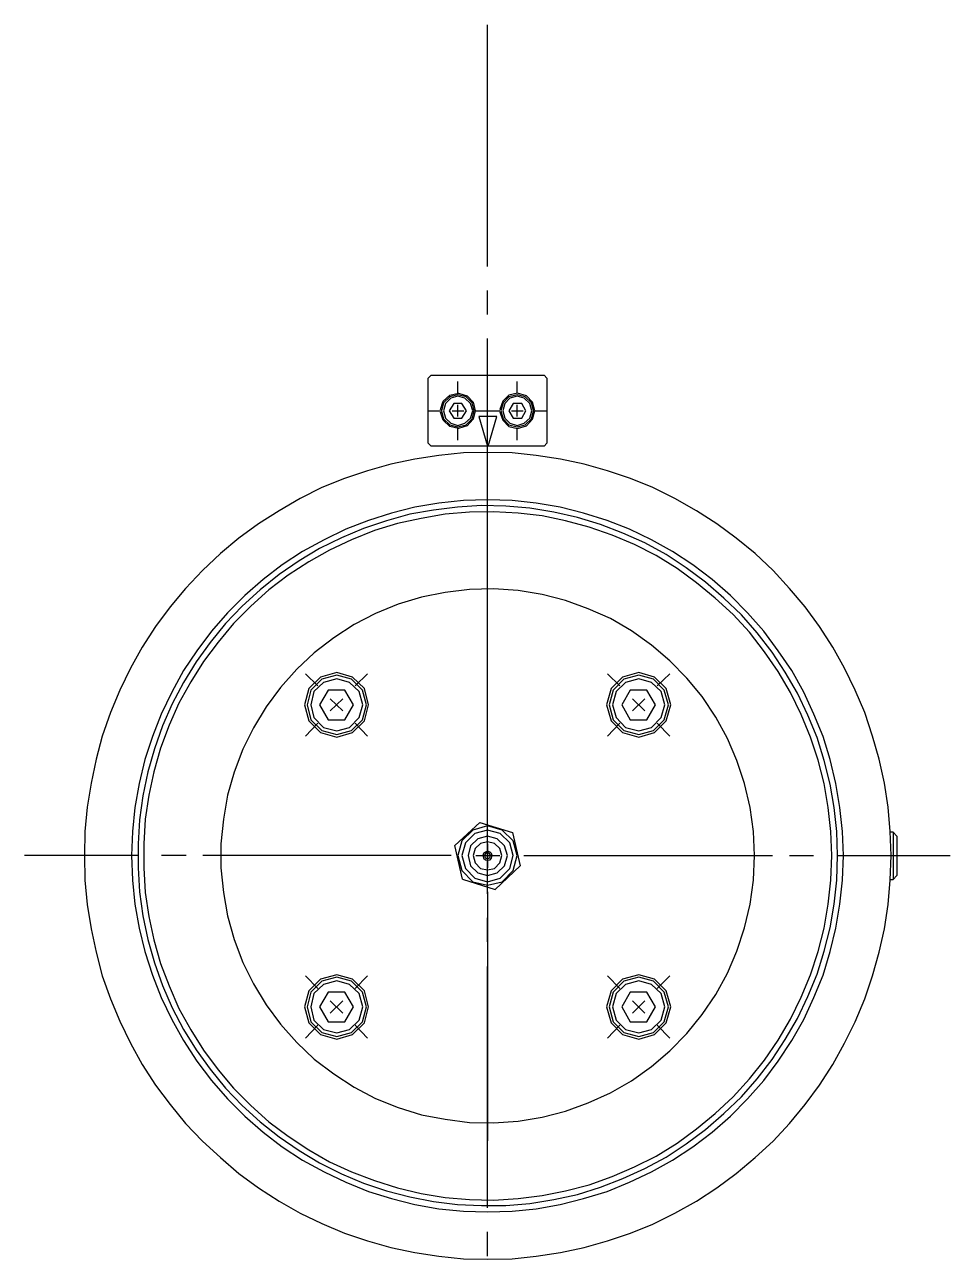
# Model space of a CAD drawing. Header units: millimetres. Extents: x -211 to 45495, y 24 to 52952.
# Drawn here: x 24778 to 24934, y 27388.5 to 27596.5 of the extents above; entities that cross this region are included whole.
import ezdxf

# ---------------------------------------------------------------- set-up
doc = ezdxf.new("R2010")
doc.units = ezdxf.units.MM
doc.layers.add('Layer2', color=7, linetype='Continuous')

# ---------------------------------------------------------------- blocks, each defined once
blk = doc.blocks.new('BLKF246')
at = {"layer": 'Layer2', "color": 7, "linetype": 'Continuous', "lineweight": 25}
for p, q in [((24843.75, 27515.23), (24839.78, 27514.19)), ((24847.79, 27515.91), (24843.75, 27515.23)), ((24851.93, 27516.35), (24847.79, 27515.91)), ((24855.97, 27516.43), (24851.93, 27516.35)), ((24860.11, 27516.35), (24855.97, 27516.43)), ((24864.15, 27515.91), (24860.11, 27516.35)), ((24868.2, 27515.23), (24864.15, 27515.91)), ((24872.16, 27514.19), (24868.2, 27515.23)), ((24835.91, 27512.99), (24832.12, 27511.52)), ((24839.78, 27514.19), (24835.91, 27512.99)), ((24876.12, 27512.99), (24872.16, 27514.19)), ((24879.91, 27511.52), (24876.12, 27512.99)), ((24832.12, 27511.52), (24828.42, 27509.71)), ((24883.62, 27509.71), (24879.91, 27511.52)), ((24828.42, 27509.71), (24824.8, 27507.73)), ((24887.15, 27507.73), (24883.62, 27509.71)), ((24824.8, 27507.73), (24821.36, 27505.49)), ((24890.59, 27505.49), (24887.15, 27507.73)), ((24821.36, 27505.49), (24818.17, 27503)), ((24893.86, 27503), (24890.59, 27505.49)), ((24818.17, 27503), (24815.07, 27500.33)), ((24896.96, 27500.33), (24893.86, 27503)), ((24815.07, 27500.33), (24812.14, 27497.4)), ((24899.81, 27497.4), (24896.96, 27500.33)), ((24812.14, 27497.4), (24809.47, 27494.3)), ((24902.56, 27494.3), (24899.81, 27497.4)), ((24809.47, 27494.3), (24806.97, 27491.03)), ((24904.97, 27491.03), (24902.56, 27494.3)), ((24806.97, 27491.03), (24804.74, 27487.67)), ((24907.3, 27487.67), (24904.97, 27491.03)), ((24804.74, 27487.67), (24802.76, 27484.05)), ((24909.28, 27484.05), (24907.3, 27487.67)), ((24802.76, 27484.05), (24800.95, 27480.35)), ((24911, 27480.35), (24909.28, 27484.05)), ((24800.95, 27480.35), (24799.48, 27476.56)), ((24912.55, 27476.56), (24911, 27480.35)), ((24799.48, 27476.56), (24798.19, 27472.69)), ((24913.76, 27472.69), (24912.55, 27476.56)), ((24798.19, 27472.69), (24797.24, 27468.64)), ((24914.7, 27468.64), (24913.76, 27472.69)), ((24797.24, 27468.64), (24796.55, 27464.59)), ((24915.39, 27464.59), (24914.7, 27468.64)), ((24796.55, 27464.59), (24796.12, 27460.54)), ((24915.82, 27460.54), (24915.39, 27464.59)), ((24796.12, 27460.54), (24795.95, 27456.5)), ((24916, 27456.5), (24915.82, 27460.54)), ((24795.95, 27456.5), (24796.12, 27452.36)), ((24796.12, 27452.36), (24796.55, 27448.32)), ((24915.39, 27448.32), (24915.82, 27452.36)), ((24796.55, 27448.32), (24797.24, 27444.27)), ((24914.7, 27444.27), (24915.39, 27448.32)), ((24797.24, 27444.27), (24798.19, 27440.31)), ((24913.76, 27440.31), (24914.7, 27444.27)), ((24798.19, 27440.31), (24799.48, 27436.35)), ((24912.55, 27436.35), (24913.76, 27440.31)), ((24799.48, 27436.35), (24800.95, 27432.56)), ((24911, 27432.56), (24912.55, 27436.35)), ((24800.95, 27432.56), (24802.76, 27428.85)), ((24909.28, 27428.85), (24911, 27432.56)), ((24802.76, 27428.85), (24804.74, 27425.32)), ((24907.3, 27425.32), (24909.28, 27428.85)), ((24804.74, 27425.32), (24806.97, 27421.88)), ((24904.97, 27421.88), (24907.3, 27425.32)), ((24806.97, 27421.88), (24809.47, 27418.61)), ((24902.56, 27418.61), (24904.97, 27421.88)), ((24809.47, 27418.61), (24812.14, 27415.51)), ((24899.81, 27415.51), (24902.56, 27418.61)), ((24812.14, 27415.51), (24815.07, 27412.58)), ((24896.96, 27412.58), (24899.81, 27415.51)), ((24815.07, 27412.58), (24818.17, 27409.91)), ((24893.86, 27409.91), (24896.96, 27412.58)), ((24818.17, 27409.91), (24821.36, 27407.41)), ((24890.59, 27407.41), (24893.86, 27409.91)), ((24821.36, 27407.41), (24824.8, 27405.17)), ((24887.15, 27405.17), (24890.59, 27407.41)), ((24824.8, 27405.17), (24828.42, 27403.19)), ((24883.62, 27403.19), (24887.15, 27405.17)), ((24828.42, 27403.19), (24832.12, 27401.47)), ((24879.91, 27401.47), (24883.62, 27403.19)), ((24832.12, 27401.47), (24835.91, 27399.92)), ((24876.12, 27399.92), (24879.91, 27401.47)), ((24835.91, 27399.92), (24839.78, 27398.71)), ((24839.78, 27398.71), (24843.75, 27397.68)), ((24868.2, 27397.68), (24872.16, 27398.71)), ((24872.16, 27398.71), (24876.12, 27399.92)), ((24843.75, 27397.68), (24847.79, 27396.99)), ((24847.79, 27396.99), (24851.93, 27396.56)), ((24851.93, 27396.56), (24855.97, 27396.47)), ((24855.97, 27396.47), (24860.11, 27396.56)), ((24860.11, 27396.56), (24864.15, 27396.99)), ((24864.15, 27396.99), (24868.2, 27397.68))]:
    blk.add_line(p, q, dxfattribs=at)
blk = doc.blocks.new('BLKF247')
at = {"layer": 'Layer2', "color": 7, "linetype": 'Continuous', "lineweight": 25}
for p, q in [((24850.89, 27515.23), (24846.85, 27514.71)), ((24854.94, 27515.48), (24850.89, 27515.23)), ((24859.07, 27515.4), (24854.94, 27515.48)), ((24863.12, 27515.05), (24859.07, 27515.4)), ((24867.17, 27514.36), (24863.12, 27515.05)), ((24838.92, 27512.9), (24835.05, 27511.61)), ((24842.88, 27514.02), (24838.92, 27512.9)), ((24846.85, 27514.71), (24842.88, 27514.02)), ((24871.13, 27513.5), (24867.17, 27514.36)), ((24875, 27512.3), (24871.13, 27513.5)), ((24835.05, 27511.61), (24831.34, 27510.06)), ((24878.79, 27510.83), (24875, 27512.3)), ((24882.5, 27509.2), (24878.79, 27510.83)), ((24831.34, 27510.06), (24827.64, 27508.25)), ((24886.11, 27507.22), (24882.5, 27509.2)), ((24827.64, 27508.25), (24824.2, 27506.18)), ((24889.47, 27504.98), (24886.11, 27507.22)), ((24824.2, 27506.18), (24820.84, 27503.86)), ((24892.74, 27502.57), (24889.47, 27504.98)), ((24820.84, 27503.86), (24817.65, 27501.28)), ((24895.84, 27499.9), (24892.74, 27502.57)), ((24817.65, 27501.28), (24814.64, 27498.52)), ((24814.64, 27498.52), (24811.8, 27495.59)), ((24898.77, 27497.06), (24895.84, 27499.9)), ((24901.44, 27494.04), (24898.77, 27497.06)), ((24811.8, 27495.59), (24809.21, 27492.41)), ((24903.94, 27490.77), (24901.44, 27494.04)), ((24809.21, 27492.41), (24806.89, 27489.13)), ((24906.18, 27487.41), (24903.94, 27490.77)), ((24806.89, 27489.13), (24804.74, 27485.69)), ((24908.24, 27483.88), (24906.18, 27487.41)), ((24804.74, 27485.69), (24802.84, 27482.07)), ((24909.97, 27480.18), (24908.24, 27483.88)), ((24802.84, 27482.07), (24801.2, 27478.37)), ((24911.52, 27476.39), (24909.97, 27480.18)), ((24801.2, 27478.37), (24799.83, 27474.49)), ((24912.72, 27472.51), (24911.52, 27476.39)), ((24799.83, 27474.49), (24798.71, 27470.62)), ((24913.76, 27468.55), (24912.72, 27472.51)), ((24798.71, 27470.62), (24797.85, 27466.57)), ((24914.44, 27464.59), (24913.76, 27468.55)), ((24797.85, 27466.57), (24797.33, 27462.52)), ((24914.88, 27460.54), (24914.44, 27464.59)), ((24797.33, 27462.52), (24797.07, 27458.48)), ((24914.96, 27456.5), (24914.88, 27460.54)), ((24797.07, 27458.48), (24797.07, 27454.43)), ((24797.07, 27454.43), (24797.33, 27450.38)), ((24797.33, 27450.38), (24797.85, 27446.33)), ((24914.44, 27448.32), (24914.88, 27452.36)), ((24913.76, 27444.35), (24914.44, 27448.32)), ((24797.85, 27446.33), (24798.71, 27442.37)), ((24912.72, 27440.39), (24913.76, 27444.35)), ((24798.71, 27442.37), (24799.83, 27438.41)), ((24911.52, 27436.52), (24912.72, 27440.39)), ((24799.83, 27438.41), (24801.2, 27434.62)), ((24909.97, 27432.73), (24911.52, 27436.52)), ((24801.2, 27434.62), (24802.84, 27430.83)), ((24908.24, 27429.03), (24909.97, 27432.73)), ((24802.84, 27430.83), (24804.74, 27427.22)), ((24906.18, 27425.49), (24908.24, 27429.03)), ((24804.74, 27427.22), (24806.89, 27423.77)), ((24903.94, 27422.14), (24906.18, 27425.49)), ((24806.89, 27423.77), (24809.21, 27420.5)), ((24901.44, 27418.86), (24903.94, 27422.14)), ((24809.21, 27420.5), (24811.8, 27417.31)), ((24811.8, 27417.31), (24814.64, 27414.39)), ((24898.77, 27415.85), (24901.44, 27418.86)), ((24895.84, 27413.01), (24898.77, 27415.85)), ((24814.64, 27414.39), (24817.65, 27411.63)), ((24892.74, 27410.34), (24895.84, 27413.01)), ((24817.65, 27411.63), (24820.84, 27409.13)), ((24820.84, 27409.13), (24824.2, 27406.81)), ((24889.47, 27407.93), (24892.74, 27410.34)), ((24824.2, 27406.81), (24827.64, 27404.74)), ((24886.11, 27405.69), (24889.47, 27407.93)), ((24827.64, 27404.74), (24831.34, 27402.85)), ((24882.5, 27403.79), (24886.11, 27405.69)), ((24831.34, 27402.85), (24835.05, 27401.3)), ((24878.79, 27402.07), (24882.5, 27403.79)), ((24835.05, 27401.3), (24838.92, 27400.01)), ((24871.13, 27399.4), (24875, 27400.61)), ((24875, 27400.61), (24878.79, 27402.07)), ((24838.92, 27400.01), (24842.88, 27398.97)), ((24842.88, 27398.97), (24846.85, 27398.2)), ((24863.12, 27397.85), (24867.17, 27398.54)), ((24867.17, 27398.54), (24871.13, 27399.4)), ((24846.85, 27398.2), (24850.89, 27397.68)), ((24850.89, 27397.68), (24854.94, 27397.51)), ((24854.94, 27397.51), (24859.07, 27397.51)), ((24859.07, 27397.51), (24863.12, 27397.85))]:
    blk.add_line(p, q, dxfattribs=at)
blk = doc.blocks.new('BLKF248')
at = {"layer": 'Layer2', "color": 7, "linetype": 'Continuous', "lineweight": 25}
for p, q in [((24843.75, 27523.32), (24839.7, 27522.46)), ((24847.79, 27523.92), (24843.75, 27523.32)), ((24851.93, 27524.35), (24847.79, 27523.92)), ((24855.97, 27524.44), (24851.93, 27524.35)), ((24860.11, 27524.35), (24855.97, 27524.44)), ((24864.15, 27523.92), (24860.11, 27524.35)), ((24868.29, 27523.32), (24864.15, 27523.92)), ((24872.25, 27522.46), (24868.29, 27523.32)), ((24835.74, 27521.34), (24831.86, 27520.05)), ((24839.7, 27522.46), (24835.74, 27521.34)), ((24876.21, 27521.34), (24872.25, 27522.46)), ((24880.09, 27520.05), (24876.21, 27521.34)), ((24831.86, 27520.05), (24828.07, 27518.5)), ((24883.87, 27518.5), (24880.09, 27520.05)), ((24828.07, 27518.5), (24824.37, 27516.69)), ((24887.58, 27516.69), (24883.87, 27518.5)), ((24824.37, 27516.69), (24820.84, 27514.62)), ((24891.19, 27514.62), (24887.58, 27516.69)), ((24820.84, 27514.62), (24817.39, 27512.38)), ((24894.64, 27512.38), (24891.19, 27514.62)), ((24817.39, 27512.38), (24814.04, 27509.97)), ((24897.91, 27509.97), (24894.64, 27512.38)), ((24814.04, 27509.97), (24810.94, 27507.39)), ((24901.1, 27507.39), (24897.91, 27509.97)), ((24810.94, 27507.39), (24807.92, 27504.55)), ((24904.11, 27504.55), (24901.1, 27507.39)), ((24807.92, 27504.55), (24805.08, 27501.53)), ((24906.87, 27501.53), (24904.11, 27504.55)), ((24805.08, 27501.53), (24802.5, 27498.43)), ((24909.54, 27498.43), (24906.87, 27501.53)), ((24802.5, 27498.43), (24800, 27495.08)), ((24911.95, 27495.08), (24909.54, 27498.43)), ((24800, 27495.08), (24797.76, 27491.63)), ((24914.19, 27491.63), (24911.95, 27495.08)), ((24797.76, 27491.63), (24795.78, 27488.1)), ((24916.17, 27488.1), (24914.19, 27491.63)), ((24795.78, 27488.1), (24793.97, 27484.4)), ((24917.98, 27484.4), (24916.17, 27488.1)), ((24793.97, 27484.4), (24792.42, 27480.61)), ((24919.61, 27480.61), (24917.98, 27484.4)), ((24792.42, 27480.61), (24791.04, 27476.65)), ((24920.9, 27476.65), (24919.61, 27480.61)), ((24791.04, 27476.65), (24790.01, 27472.77)), ((24922.02, 27472.77), (24920.9, 27476.65)), ((24790.01, 27472.77), (24789.15, 27468.72)), ((24922.88, 27468.72), (24922.02, 27472.77)), ((24789.15, 27468.72), (24788.46, 27464.68)), ((24923.49, 27464.68), (24922.88, 27468.72)), ((24788.46, 27464.68), (24788.12, 27460.54)), ((24923.83, 27460.54), (24923.49, 27464.68)), ((24788.12, 27460.54), (24788.03, 27456.5)), ((24924, 27456.5), (24923.83, 27460.54)), ((24788.03, 27456.5), (24788.12, 27452.36)), ((24788.12, 27452.36), (24788.46, 27448.23)), ((24923.49, 27448.23), (24923.83, 27452.36)), ((24788.46, 27448.23), (24789.15, 27444.18)), ((24922.88, 27444.18), (24923.49, 27448.23)), ((24789.15, 27444.18), (24790.01, 27440.22)), ((24922.02, 27440.22), (24922.88, 27444.18)), ((24790.01, 27440.22), (24791.04, 27436.26)), ((24920.9, 27436.26), (24922.02, 27440.22)), ((24791.04, 27436.26), (24792.42, 27432.38)), ((24919.61, 27432.38), (24920.9, 27436.26)), ((24792.42, 27432.38), (24793.97, 27428.6)), ((24917.98, 27428.51), (24919.61, 27432.38)), ((24793.97, 27428.6), (24795.78, 27424.89)), ((24916.17, 27424.89), (24917.98, 27428.51)), ((24795.78, 27424.89), (24797.76, 27421.28)), ((24914.19, 27421.28), (24916.17, 27424.89)), ((24797.76, 27421.28), (24800, 27417.83)), ((24911.95, 27417.83), (24914.19, 27421.28)), ((24800, 27417.83), (24802.5, 27414.56)), ((24909.54, 27414.56), (24911.95, 27417.83)), ((24802.5, 27414.56), (24805.08, 27411.37)), ((24906.87, 27411.37), (24909.54, 27414.56)), ((24805.08, 27411.37), (24807.92, 27408.36)), ((24904.11, 27408.36), (24906.87, 27411.37)), ((24807.92, 27408.36), (24810.94, 27405.6)), ((24901.1, 27405.6), (24904.11, 27408.36)), ((24810.94, 27405.6), (24814.04, 27402.93)), ((24897.91, 27402.93), (24901.1, 27405.6)), ((24814.04, 27402.93), (24817.39, 27400.52)), ((24894.64, 27400.52), (24897.91, 27402.93)), ((24817.39, 27400.52), (24820.84, 27398.28)), ((24891.19, 27398.28), (24894.64, 27400.52)), ((24820.84, 27398.28), (24824.37, 27396.22)), ((24887.58, 27396.22), (24891.19, 27398.28)), ((24824.37, 27396.22), (24828.07, 27394.49)), ((24828.07, 27394.49), (24831.86, 27392.86)), ((24880.09, 27392.86), (24883.87, 27394.41)), ((24883.87, 27394.41), (24887.58, 27396.22)), ((24831.86, 27392.86), (24835.74, 27391.57)), ((24876.21, 27391.57), (24880.09, 27392.86)), ((24835.74, 27391.57), (24839.7, 27390.45)), ((24839.7, 27390.45), (24843.75, 27389.59)), ((24868.29, 27389.59), (24872.25, 27390.45)), ((24872.25, 27390.45), (24876.21, 27391.57)), ((24843.75, 27389.59), (24847.79, 27388.98)), ((24847.79, 27388.98), (24851.93, 27388.55)), ((24851.93, 27388.55), (24855.97, 27388.47)), ((24855.97, 27388.47), (24860.11, 27388.55)), ((24860.11, 27388.55), (24864.15, 27388.98)), ((24864.15, 27388.98), (24868.29, 27389.59))]:
    blk.add_line(p, q, dxfattribs=at)
blk = doc.blocks.new('BLKF255')
at = {"layer": 'Layer2', "color": 7, "linetype": 'Continuous', "lineweight": 25}
for p, q in [((24848.83, 27500.84), (24844.86, 27500.07)), ((24852.96, 27501.36), (24848.83, 27500.84)), ((24857.01, 27501.45), (24852.96, 27501.36)), ((24861.14, 27501.19), (24857.01, 27501.45)), ((24865.19, 27500.5), (24861.14, 27501.19)), ((24869.15, 27499.47), (24865.19, 27500.5)), ((24840.9, 27498.86), (24837.11, 27497.31)), ((24844.86, 27500.07), (24840.9, 27498.86)), ((24872.94, 27498.09), (24869.15, 27499.47)), ((24837.11, 27497.31), (24833.5, 27495.42)), ((24876.73, 27496.45), (24872.94, 27498.09)), ((24880.26, 27494.39), (24876.73, 27496.45)), ((24833.5, 27495.42), (24830.05, 27493.18)), ((24883.62, 27491.98), (24880.26, 27494.39)), ((24830.05, 27493.18), (24826.78, 27490.68)), ((24886.72, 27489.31), (24883.62, 27491.98)), ((24826.78, 27490.68), (24823.85, 27487.93)), ((24823.85, 27487.93), (24821.1, 27484.83)), ((24889.56, 27486.38), (24886.72, 27489.31)), ((24892.14, 27483.28), (24889.56, 27486.38)), ((24821.1, 27484.83), (24818.69, 27481.56)), ((24818.69, 27481.56), (24816.53, 27478.02)), ((24894.47, 27479.83), (24892.14, 27483.28)), ((24896.45, 27476.22), (24894.47, 27479.83)), ((24816.53, 27478.02), (24814.72, 27474.41)), ((24898, 27472.51), (24896.45, 27476.22)), ((24814.72, 27474.41), (24813.26, 27470.53)), ((24899.29, 27468.64), (24898, 27472.51)), ((24813.26, 27470.53), (24812.14, 27466.66)), ((24900.24, 27464.59), (24899.29, 27468.64)), ((24812.14, 27466.66), (24811.45, 27462.61)), ((24900.84, 27460.54), (24900.24, 27464.59)), ((24811.45, 27462.61), (24811.02, 27458.48)), ((24901.01, 27456.5), (24900.84, 27460.54)), ((24811.02, 27458.48), (24811.02, 27454.43)), ((24811.02, 27454.43), (24811.45, 27450.3)), ((24900.24, 27448.32), (24900.84, 27452.36)), ((24811.45, 27450.3), (24812.14, 27446.33)), ((24899.29, 27444.35), (24900.24, 27448.32)), ((24812.14, 27446.33), (24813.26, 27442.37)), ((24898, 27440.39), (24899.29, 27444.35)), ((24813.26, 27442.37), (24814.72, 27438.5)), ((24896.45, 27436.69), (24898, 27440.39)), ((24814.72, 27438.5), (24816.53, 27434.88)), ((24894.47, 27433.07), (24896.45, 27436.69)), ((24816.53, 27434.88), (24818.69, 27431.35)), ((24892.14, 27429.71), (24894.47, 27433.07)), ((24818.69, 27431.35), (24821.1, 27428.08)), ((24889.56, 27426.53), (24892.14, 27429.71)), ((24821.1, 27428.08), (24823.85, 27424.98)), ((24886.72, 27423.6), (24889.56, 27426.53)), ((24823.85, 27424.98), (24826.78, 27422.22)), ((24883.62, 27420.93), (24886.72, 27423.6)), ((24826.78, 27422.22), (24830.05, 27419.73)), ((24830.05, 27419.73), (24833.5, 27417.49)), ((24880.26, 27418.52), (24883.62, 27420.93)), ((24833.5, 27417.49), (24837.11, 27415.59)), ((24876.73, 27416.54), (24880.26, 27418.52)), ((24837.11, 27415.59), (24840.9, 27414.04)), ((24872.94, 27414.82), (24876.73, 27416.54)), ((24840.9, 27414.04), (24844.86, 27412.84)), ((24865.19, 27412.41), (24869.15, 27413.44)), ((24869.15, 27413.44), (24872.94, 27414.82)), ((24844.86, 27412.84), (24848.83, 27412.06)), ((24848.83, 27412.06), (24852.96, 27411.54)), ((24852.96, 27411.54), (24857.01, 27411.46)), ((24857.01, 27411.46), (24861.14, 27411.72)), ((24861.14, 27411.72), (24865.19, 27412.41))]:
    blk.add_line(p, q, dxfattribs=at)
blk = doc.blocks.new('BLKF256')
at = {"layer": 'Layer2', "color": 7, "linetype": 'Continuous', "lineweight": 25}
for p, q in [((24844.78, 27513.33), (24840.82, 27512.47)), ((24848.83, 27514.02), (24844.78, 27513.33)), ((24852.96, 27514.36), (24848.83, 27514.02)), ((24857.01, 27514.45), (24852.96, 27514.36)), ((24861.14, 27514.19), (24857.01, 27514.45)), ((24865.19, 27513.76), (24861.14, 27514.19)), ((24869.15, 27512.9), (24865.19, 27513.76)), ((24873.11, 27511.87), (24869.15, 27512.9)), ((24836.94, 27511.26), (24833.07, 27509.71)), ((24840.82, 27512.47), (24836.94, 27511.26)), ((24876.99, 27510.49), (24873.11, 27511.87)), ((24833.07, 27509.71), (24829.36, 27507.99)), ((24880.77, 27508.94), (24876.99, 27510.49)), ((24884.39, 27507.05), (24880.77, 27508.94)), ((24829.36, 27507.99), (24825.83, 27506.01)), ((24887.92, 27504.89), (24884.39, 27507.05)), ((24825.83, 27506.01), (24822.39, 27503.77)), ((24891.19, 27502.48), (24887.92, 27504.89)), ((24822.39, 27503.77), (24819.12, 27501.28)), ((24894.38, 27499.9), (24891.19, 27502.48)), ((24819.12, 27501.28), (24816.1, 27498.52)), ((24816.1, 27498.52), (24813.17, 27495.59)), ((24897.39, 27497.14), (24894.38, 27499.9)), ((24900.15, 27494.13), (24897.39, 27497.14)), ((24813.17, 27495.59), (24810.59, 27492.49)), ((24902.65, 27490.86), (24900.15, 27494.13)), ((24810.59, 27492.49), (24808.09, 27489.22)), ((24904.97, 27487.5), (24902.65, 27490.86)), ((24808.09, 27489.22), (24805.94, 27485.77)), ((24805.94, 27485.77), (24803.96, 27482.16)), ((24907.04, 27483.97), (24904.97, 27487.5)), ((24908.85, 27480.26), (24907.04, 27483.97)), ((24803.96, 27482.16), (24802.32, 27478.46)), ((24910.4, 27476.47), (24908.85, 27480.26)), ((24802.32, 27478.46), (24800.86, 27474.58)), ((24911.69, 27472.6), (24910.4, 27476.47)), ((24800.86, 27474.58), (24799.74, 27470.62)), ((24912.72, 27468.64), (24911.69, 27472.6)), ((24799.74, 27470.62), (24798.88, 27466.66)), ((24913.41, 27464.59), (24912.72, 27468.64)), ((24798.88, 27466.66), (24798.28, 27462.61)), ((24913.84, 27460.54), (24913.41, 27464.59)), ((24798.28, 27462.61), (24798.02, 27458.48)), ((24914.01, 27456.5), (24913.84, 27460.54)), ((24798.02, 27458.48), (24798.02, 27454.43)), ((24798.02, 27454.43), (24798.28, 27450.3)), ((24913.41, 27448.32), (24913.84, 27452.36)), ((24798.28, 27450.3), (24798.88, 27446.25)), ((24912.72, 27444.27), (24913.41, 27448.32)), ((24798.88, 27446.25), (24799.74, 27442.29)), ((24911.69, 27440.31), (24912.72, 27444.27)), ((24799.74, 27442.29), (24800.86, 27438.33)), ((24910.4, 27436.43), (24911.69, 27440.31)), ((24800.86, 27438.33), (24802.32, 27434.54)), ((24908.85, 27432.64), (24910.4, 27436.43)), ((24802.32, 27434.54), (24803.96, 27430.75)), ((24907.04, 27428.94), (24908.85, 27432.64)), ((24803.96, 27430.75), (24805.94, 27427.13)), ((24904.97, 27425.41), (24907.04, 27428.94)), ((24805.94, 27427.13), (24808.09, 27423.69)), ((24902.65, 27422.05), (24904.97, 27425.41)), ((24808.09, 27423.69), (24810.59, 27420.41)), ((24900.15, 27418.86), (24902.65, 27422.05)), ((24810.59, 27420.41), (24813.17, 27417.31)), ((24813.17, 27417.31), (24816.1, 27414.39)), ((24897.39, 27415.85), (24900.15, 27418.86)), ((24894.38, 27413.01), (24897.39, 27415.85)), ((24816.1, 27414.39), (24819.12, 27411.63)), ((24891.19, 27410.43), (24894.38, 27413.01)), ((24819.12, 27411.63), (24822.39, 27409.22)), ((24822.39, 27409.22), (24825.83, 27406.89)), ((24887.92, 27408.01), (24891.19, 27410.43)), ((24825.83, 27406.89), (24829.36, 27404.91)), ((24884.39, 27405.86), (24887.92, 27408.01)), ((24829.36, 27404.91), (24833.07, 27403.19)), ((24880.77, 27404.05), (24884.39, 27405.86)), ((24833.07, 27403.19), (24836.94, 27401.73)), ((24876.99, 27402.42), (24880.77, 27404.05)), ((24836.94, 27401.73), (24840.82, 27400.52)), ((24840.82, 27400.52), (24844.78, 27399.57)), ((24869.15, 27400.01), (24873.11, 27401.04)), ((24873.11, 27401.04), (24876.99, 27402.42)), ((24844.78, 27399.57), (24848.83, 27398.89)), ((24848.83, 27398.89), (24852.96, 27398.54)), ((24852.96, 27398.54), (24857.01, 27398.46)), ((24857.01, 27398.46), (24861.14, 27398.71)), ((24861.14, 27398.71), (24865.19, 27399.23)), ((24865.19, 27399.23), (24869.15, 27400.01))]:
    blk.add_line(p, q, dxfattribs=at)
blk = doc.blocks.new('BLKF257')
at = {"layer": 'Layer2', "color": 7, "linetype": 'Continuous', "lineweight": 25}
for p, q in [((24850.89, 27515.23), (24846.85, 27514.71)), ((24854.94, 27515.48), (24850.89, 27515.23)), ((24859.07, 27515.4), (24854.94, 27515.48)), ((24863.12, 27515.05), (24859.07, 27515.4)), ((24867.17, 27514.36), (24863.12, 27515.05)), ((24838.92, 27512.9), (24835.05, 27511.61)), ((24842.88, 27514.02), (24838.92, 27512.9)), ((24846.85, 27514.71), (24842.88, 27514.02)), ((24871.13, 27513.5), (24867.17, 27514.36)), ((24875, 27512.3), (24871.13, 27513.5)), ((24835.05, 27511.61), (24831.34, 27510.06)), ((24878.79, 27510.83), (24875, 27512.3)), ((24882.5, 27509.2), (24878.79, 27510.83)), ((24831.34, 27510.06), (24827.64, 27508.25)), ((24886.11, 27507.22), (24882.5, 27509.2)), ((24827.64, 27508.25), (24824.2, 27506.18)), ((24889.47, 27504.98), (24886.11, 27507.22)), ((24824.2, 27506.18), (24820.84, 27503.86)), ((24892.74, 27502.57), (24889.47, 27504.98)), ((24820.84, 27503.86), (24817.65, 27501.28)), ((24895.84, 27499.9), (24892.74, 27502.57)), ((24817.65, 27501.28), (24814.64, 27498.52)), ((24814.64, 27498.52), (24811.8, 27495.59)), ((24898.77, 27497.06), (24895.84, 27499.9)), ((24901.44, 27494.04), (24898.77, 27497.06)), ((24811.8, 27495.59), (24809.21, 27492.41)), ((24903.94, 27490.77), (24901.44, 27494.04)), ((24809.21, 27492.41), (24806.89, 27489.13)), ((24906.18, 27487.41), (24903.94, 27490.77)), ((24806.89, 27489.13), (24804.74, 27485.69)), ((24908.24, 27483.88), (24906.18, 27487.41)), ((24804.74, 27485.69), (24802.84, 27482.07)), ((24909.97, 27480.18), (24908.24, 27483.88)), ((24802.84, 27482.07), (24801.2, 27478.37)), ((24911.52, 27476.39), (24909.97, 27480.18)), ((24801.2, 27478.37), (24799.83, 27474.49)), ((24912.72, 27472.51), (24911.52, 27476.39)), ((24799.83, 27474.49), (24798.71, 27470.62)), ((24913.76, 27468.55), (24912.72, 27472.51)), ((24798.71, 27470.62), (24797.85, 27466.57)), ((24914.44, 27464.59), (24913.76, 27468.55)), ((24797.85, 27466.57), (24797.33, 27462.52)), ((24914.88, 27460.54), (24914.44, 27464.59)), ((24797.33, 27462.52), (24797.07, 27458.48)), ((24914.96, 27456.5), (24914.88, 27460.54)), ((24797.07, 27458.48), (24797.07, 27454.43)), ((24797.07, 27454.43), (24797.33, 27450.38)), ((24797.33, 27450.38), (24797.85, 27446.33)), ((24914.44, 27448.32), (24914.88, 27452.36)), ((24913.76, 27444.35), (24914.44, 27448.32)), ((24797.85, 27446.33), (24798.71, 27442.37)), ((24912.72, 27440.39), (24913.76, 27444.35)), ((24798.71, 27442.37), (24799.83, 27438.41)), ((24911.52, 27436.52), (24912.72, 27440.39)), ((24799.83, 27438.41), (24801.2, 27434.62)), ((24909.97, 27432.73), (24911.52, 27436.52)), ((24801.2, 27434.62), (24802.84, 27430.83)), ((24908.24, 27429.03), (24909.97, 27432.73)), ((24802.84, 27430.83), (24804.74, 27427.22)), ((24906.18, 27425.49), (24908.24, 27429.03)), ((24804.74, 27427.22), (24806.89, 27423.77)), ((24903.94, 27422.14), (24906.18, 27425.49)), ((24806.89, 27423.77), (24809.21, 27420.5)), ((24901.44, 27418.86), (24903.94, 27422.14)), ((24809.21, 27420.5), (24811.8, 27417.31)), ((24811.8, 27417.31), (24814.64, 27414.39)), ((24898.77, 27415.85), (24901.44, 27418.86)), ((24895.84, 27413.01), (24898.77, 27415.85)), ((24814.64, 27414.39), (24817.65, 27411.63)), ((24892.74, 27410.34), (24895.84, 27413.01)), ((24817.65, 27411.63), (24820.84, 27409.13)), ((24820.84, 27409.13), (24824.2, 27406.81)), ((24889.47, 27407.93), (24892.74, 27410.34)), ((24824.2, 27406.81), (24827.64, 27404.74)), ((24886.11, 27405.69), (24889.47, 27407.93)), ((24827.64, 27404.74), (24831.34, 27402.85)), ((24882.5, 27403.79), (24886.11, 27405.69)), ((24831.34, 27402.85), (24835.05, 27401.3)), ((24878.79, 27402.07), (24882.5, 27403.79)), ((24835.05, 27401.3), (24838.92, 27400.01)), ((24871.13, 27399.4), (24875, 27400.61)), ((24875, 27400.61), (24878.79, 27402.07)), ((24838.92, 27400.01), (24842.88, 27398.97)), ((24842.88, 27398.97), (24846.85, 27398.2)), ((24863.12, 27397.85), (24867.17, 27398.54)), ((24867.17, 27398.54), (24871.13, 27399.4)), ((24846.85, 27398.2), (24850.89, 27397.68)), ((24850.89, 27397.68), (24854.94, 27397.51)), ((24854.94, 27397.51), (24859.07, 27397.51)), ((24859.07, 27397.51), (24863.12, 27397.85))]:
    blk.add_line(p, q, dxfattribs=at)
blk = doc.blocks.new('BLKF262')
at = {"layer": 'Layer2', "color": 7, "linetype": 'Continuous', "lineweight": 25}
for p, q in [((24855.28, 27456.84), (24855.2, 27456.5)), ((24855.63, 27457.1), (24855.28, 27456.84)), ((24855.97, 27457.27), (24855.63, 27457.1)), ((24856.4, 27457.1), (24855.97, 27457.27)), ((24856.66, 27456.84), (24856.4, 27457.1)), ((24856.75, 27456.5), (24856.66, 27456.84)), ((24855.2, 27456.5), (24855.28, 27456.07)), ((24855.28, 27456.07), (24855.63, 27455.81)), ((24855.63, 27455.81), (24855.97, 27455.72)), ((24855.97, 27455.72), (24856.4, 27455.81)), ((24856.4, 27455.81), (24856.66, 27456.07))]:
    blk.add_line(p, q, dxfattribs=at)
blk = doc.blocks.new('BLKF263')
at = {"layer": 'Layer2', "color": 7, "linetype": 'Continuous', "lineweight": 25}
for p, q in [((24855.54, 27456.67), (24855.46, 27456.5)), ((24855.72, 27456.93), (24855.54, 27456.67)), ((24856.23, 27456.93), (24855.72, 27456.93)), ((24856.4, 27456.67), (24856.23, 27456.93)), ((24856.49, 27456.5), (24856.4, 27456.67)), ((24855.46, 27456.5), (24855.54, 27456.24)), ((24855.54, 27456.24), (24855.72, 27456.07)), ((24855.72, 27456.07), (24855.97, 27455.98)), ((24855.97, 27455.98), (24856.23, 27456.07)), ((24856.23, 27456.07), (24856.4, 27456.24))]:
    blk.add_line(p, q, dxfattribs=at)
blk = doc.blocks.new('BLKF264')
at = {"layer": 'Layer2', "color": 7, "linetype": 'Continuous', "lineweight": 25}
for p, q in [((24855.97, 27458.82), (24854.77, 27458.56)), ((24857.18, 27458.56), (24855.97, 27458.82)), ((24853.91, 27457.7), (24853.56, 27456.5)), ((24854.77, 27458.56), (24853.91, 27457.7)), ((24858.04, 27457.7), (24857.18, 27458.56)), ((24858.38, 27456.5), (24858.04, 27457.7)), ((24853.56, 27456.5), (24853.91, 27455.29)), ((24853.91, 27455.29), (24854.77, 27454.34)), ((24857.18, 27454.34), (24858.04, 27455.29)), ((24854.77, 27454.34), (24855.97, 27454.08)), ((24855.97, 27454.08), (24857.18, 27454.34))]:
    blk.add_line(p, q, dxfattribs=at)
blk = doc.blocks.new('BLKF265')
at = {"layer": 'Layer2', "color": 7, "linetype": 'Continuous', "lineweight": 25}
for p, q in [((24854.34, 27459.34), (24853.13, 27458.13)), ((24855.97, 27459.77), (24854.34, 27459.34)), ((24857.61, 27459.34), (24855.97, 27459.77)), ((24858.82, 27458.13), (24857.61, 27459.34)), ((24853.13, 27458.13), (24852.7, 27456.5)), ((24859.33, 27456.5), (24858.82, 27458.13)), ((24852.7, 27456.5), (24853.13, 27454.77)), ((24853.13, 27454.77), (24854.34, 27453.57)), ((24857.61, 27453.57), (24858.82, 27454.77)), ((24854.34, 27453.57), (24855.97, 27453.14)), ((24855.97, 27453.14), (24857.61, 27453.57))]:
    blk.add_line(p, q, dxfattribs=at)
blk = doc.blocks.new('BLKF266')
at = {"layer": 'Layer2', "color": 7, "linetype": 'Continuous', "lineweight": 25}
for p, q in [((24855.97, 27460.8), (24853.82, 27460.2)), ((24858.13, 27460.2), (24855.97, 27460.8)), ((24853.82, 27460.2), (24852.27, 27458.65)), ((24859.76, 27458.65), (24858.13, 27460.2)), ((24852.27, 27458.65), (24851.67, 27456.5)), ((24860.28, 27456.5), (24859.76, 27458.65)), ((24851.67, 27456.5), (24852.27, 27454.34)), ((24852.27, 27454.34), (24853.82, 27452.71)), ((24853.82, 27452.71), (24855.97, 27452.1)), ((24855.97, 27452.1), (24858.13, 27452.71)), ((24858.13, 27452.71), (24859.76, 27454.34))]:
    blk.add_line(p, q, dxfattribs=at)
blk = doc.blocks.new('BLKF267')
at = {"layer": 'Layer2', "color": 7, "linetype": 'Continuous', "lineweight": 25}
for p, q in [((24853.48, 27460.8), (24851.67, 27458.99)), ((24855.97, 27461.49), (24853.48, 27460.8)), ((24858.47, 27460.8), (24855.97, 27461.49)), ((24860.28, 27458.99), (24858.47, 27460.8)), ((24851.67, 27458.99), (24850.98, 27456.5)), ((24860.97, 27456.5), (24860.28, 27458.99)), ((24850.98, 27456.5), (24851.67, 27454)), ((24851.67, 27454), (24853.48, 27452.1)), ((24858.47, 27452.1), (24860.28, 27454)), ((24853.48, 27452.1), (24855.97, 27451.5)), ((24855.97, 27451.5), (24858.47, 27452.1))]:
    blk.add_line(p, q, dxfattribs=at)
blk = doc.blocks.new('BLKF311')
at = {"layer": 'Layer2', "color": 7, "linetype": 'Continuous', "lineweight": 25}
for p, q in [((24860.28, 27532.71), (24859.59, 27531.42)), ((24859.59, 27531.42), (24860.28, 27530.21)), ((24860.28, 27530.21), (24861.74, 27530.21)), ((24861.74, 27530.21), (24862.43, 27531.42))]:
    blk.add_line(p, q, dxfattribs=at)
blk = doc.blocks.new('BLKF312')
at = {"layer": 'Layer2', "color": 7, "linetype": 'Continuous', "lineweight": 25}
for p, q in [((24859.76, 27533.57), (24858.9, 27532.71)), ((24860.97, 27533.91), (24859.76, 27533.57)), ((24862.17, 27533.57), (24860.97, 27533.91)), ((24863.12, 27532.71), (24862.17, 27533.57)), ((24858.9, 27532.71), (24858.56, 27531.42)), ((24863.47, 27531.42), (24863.12, 27532.71)), ((24858.56, 27531.42), (24858.9, 27530.21)), ((24858.9, 27530.21), (24859.76, 27529.35)), ((24862.17, 27529.35), (24863.12, 27530.21)), ((24859.76, 27529.35), (24860.97, 27529)), ((24860.97, 27529), (24862.17, 27529.35))]:
    blk.add_line(p, q, dxfattribs=at)
blk = doc.blocks.new('BLKF313')
at = {"layer": 'Layer2', "color": 7, "linetype": 'Continuous', "lineweight": 25}
for p, q in [((24859.59, 27533.83), (24858.64, 27532.79)), ((24860.97, 27534.17), (24859.59, 27533.83)), ((24862.35, 27533.83), (24860.97, 27534.17)), ((24863.38, 27532.79), (24862.35, 27533.83)), ((24858.64, 27532.79), (24858.21, 27531.42)), ((24863.72, 27531.42), (24863.38, 27532.79)), ((24858.21, 27531.42), (24858.64, 27530.12)), ((24858.64, 27530.12), (24859.59, 27529.09)), ((24862.35, 27529.09), (24863.38, 27530.12)), ((24859.59, 27529.09), (24860.97, 27528.75)), ((24860.97, 27528.75), (24862.35, 27529.09))]:
    blk.add_line(p, q, dxfattribs=at)
blk = doc.blocks.new('BLKF314')
at = {"layer": 'Layer2', "color": 7, "linetype": 'Continuous', "lineweight": 25}
for p, q in [((24849.77, 27533.57), (24848.91, 27532.71)), ((24850.98, 27533.91), (24849.77, 27533.57)), ((24852.18, 27533.57), (24850.98, 27533.91)), ((24853.13, 27532.71), (24852.18, 27533.57)), ((24848.91, 27532.71), (24848.57, 27531.42)), ((24853.48, 27531.42), (24853.13, 27532.71)), ((24848.57, 27531.42), (24848.91, 27530.21)), ((24848.91, 27530.21), (24849.77, 27529.35)), ((24852.18, 27529.35), (24853.13, 27530.21)), ((24849.77, 27529.35), (24850.98, 27529)), ((24850.98, 27529), (24852.18, 27529.35))]:
    blk.add_line(p, q, dxfattribs=at)
blk = doc.blocks.new('BLKF315')
at = {"layer": 'Layer2', "color": 7, "linetype": 'Continuous', "lineweight": 25}
for p, q in [((24849.6, 27533.83), (24848.57, 27532.79)), ((24850.98, 27534.17), (24849.6, 27533.83)), ((24852.36, 27533.83), (24850.98, 27534.17)), ((24853.39, 27532.79), (24852.36, 27533.83)), ((24848.57, 27532.79), (24848.22, 27531.42)), ((24853.73, 27531.42), (24853.39, 27532.79)), ((24848.22, 27531.42), (24848.57, 27530.12)), ((24848.57, 27530.12), (24849.6, 27529.09)), ((24852.36, 27529.09), (24853.39, 27530.12)), ((24849.6, 27529.09), (24850.98, 27528.75)), ((24850.98, 27528.75), (24852.36, 27529.09))]:
    blk.add_line(p, q, dxfattribs=at)
blk = doc.blocks.new('BLKF316')
at = {"layer": 'Layer2', "color": 7, "linetype": 'Continuous', "lineweight": 25}
for p, q in [((24859.59, 27534.08), (24858.56, 27533.05)), ((24861.05, 27534.43), (24859.59, 27534.08)), ((24862.52, 27534), (24861.05, 27534.43)), ((24863.55, 27532.88), (24862.52, 27534)), ((24863.98, 27531.42), (24863.55, 27532.88)), ((24858.04, 27531.24), (24858.56, 27529.87)), ((24858.56, 27529.87), (24859.59, 27528.83)), ((24862.52, 27528.92), (24863.55, 27530.04)), ((24863.55, 27530.04), (24863.98, 27531.42)), ((24859.59, 27528.83), (24861.05, 27528.49)), ((24861.05, 27528.49), (24862.52, 27528.92))]:
    blk.add_line(p, q, dxfattribs=at)
blk = doc.blocks.new('BLKF317')
at = {"layer": 'Layer2', "color": 7, "linetype": 'Continuous', "lineweight": 25}
for p, q in [((24848.48, 27533.05), (24849.6, 27534.08)), ((24849.6, 27534.08), (24851.07, 27534.43)), ((24851.07, 27534.43), (24852.53, 27534)), ((24852.53, 27534), (24853.56, 27532.88)), ((24848.05, 27531.67), (24848.48, 27533.05)), ((24853.56, 27532.88), (24853.91, 27531.42)), ((24849.6, 27528.83), (24848.48, 27529.87)), ((24853.56, 27530.04), (24852.53, 27528.92)), ((24853.91, 27531.42), (24853.56, 27530.04)), ((24851.07, 27528.49), (24849.6, 27528.83)), ((24852.53, 27528.92), (24851.07, 27528.49))]:
    blk.add_line(p, q, dxfattribs=at)
blk = doc.blocks.new('BLKF336')
at = {"layer": 'Layer2', "color": 7, "linetype": 'Continuous', "lineweight": 25}
for p, q in [((24878.71, 27486.55), (24876.81, 27484.66)), ((24881.46, 27487.33), (24878.71, 27486.55)), ((24884.13, 27486.55), (24881.46, 27487.33)), ((24886.11, 27484.66), (24884.13, 27486.55)), ((24876.81, 27484.66), (24876.04, 27481.9)), ((24886.89, 27481.9), (24886.11, 27484.66)), ((24876.04, 27481.9), (24876.81, 27479.23)), ((24876.81, 27479.23), (24878.71, 27477.25)), ((24884.13, 27477.25), (24886.11, 27479.23)), ((24878.71, 27477.25), (24881.46, 27476.47)), ((24881.46, 27476.47), (24884.13, 27477.25))]:
    blk.add_line(p, q, dxfattribs=at)
blk = doc.blocks.new('BLKF337')
at = {"layer": 'Layer2', "color": 7, "linetype": 'Continuous', "lineweight": 25}
for p, q in [((24881.46, 27436.43), (24878.71, 27435.66)), ((24884.13, 27435.66), (24881.46, 27436.43)), ((24878.71, 27435.66), (24876.81, 27433.68)), ((24886.11, 27433.68), (24884.13, 27435.66)), ((24876.81, 27433.68), (24876.04, 27431.01)), ((24886.89, 27431.01), (24886.11, 27433.68)), ((24876.04, 27431.01), (24876.81, 27428.34)), ((24876.81, 27428.34), (24878.71, 27426.36)), ((24884.13, 27426.36), (24886.11, 27428.34)), ((24878.71, 27426.36), (24881.46, 27425.58)), ((24881.46, 27425.58), (24884.13, 27426.36))]:
    blk.add_line(p, q, dxfattribs=at)
blk = doc.blocks.new('BLKF338')
at = {"layer": 'Layer2', "color": 7, "linetype": 'Continuous', "lineweight": 25}
for p, q in [((24830.57, 27436.43), (24827.81, 27435.66)), ((24833.24, 27435.66), (24830.57, 27436.43)), ((24827.81, 27435.66), (24825.83, 27433.68)), ((24835.22, 27433.68), (24833.24, 27435.66)), ((24825.83, 27433.68), (24825.14, 27431.01)), ((24835.91, 27431.01), (24835.22, 27433.68)), ((24825.14, 27431.01), (24825.83, 27428.34)), ((24825.83, 27428.34), (24827.81, 27426.36)), ((24833.24, 27426.36), (24835.22, 27428.34)), ((24827.81, 27426.36), (24830.57, 27425.58)), ((24830.57, 27425.58), (24833.24, 27426.36))]:
    blk.add_line(p, q, dxfattribs=at)
blk = doc.blocks.new('BLKF339')
at = {"layer": 'Layer2', "color": 7, "linetype": 'Continuous', "lineweight": 25}
for p, q in [((24827.81, 27486.55), (24825.83, 27484.66)), ((24830.57, 27487.33), (24827.81, 27486.55)), ((24833.24, 27486.55), (24830.57, 27487.33)), ((24835.22, 27484.66), (24833.24, 27486.55)), ((24825.83, 27484.66), (24825.14, 27481.9)), ((24835.91, 27481.9), (24835.22, 27484.66)), ((24825.14, 27481.9), (24825.83, 27479.23)), ((24825.83, 27479.23), (24827.81, 27477.25)), ((24833.24, 27477.25), (24835.22, 27479.23)), ((24827.81, 27477.25), (24830.57, 27476.47)), ((24830.57, 27476.47), (24833.24, 27477.25))]:
    blk.add_line(p, q, dxfattribs=at)
blk = doc.blocks.new('BLKF359')
at = {"layer": 'Layer2', "color": 7, "linetype": 'Continuous', "lineweight": 25}
for p, q in [((24829.11, 27484.4), (24827.64, 27481.9)), ((24831.95, 27484.4), (24829.11, 27484.4)), ((24827.64, 27481.9), (24829.11, 27479.4))]:
    blk.add_line(p, q, dxfattribs=at)
blk = doc.blocks.new('BLKF360')
at = {"layer": 'Layer2', "color": 7, "linetype": 'Continuous', "lineweight": 25}
for p, q in [((24830.57, 27486.29), (24828.33, 27485.69)), ((24832.72, 27485.69), (24830.57, 27486.29)), ((24826.69, 27484.14), (24826.18, 27481.9)), ((24828.33, 27485.69), (24826.69, 27484.14)), ((24834.36, 27484.14), (24832.72, 27485.69)), ((24834.96, 27481.9), (24834.36, 27484.14)), ((24826.18, 27481.9), (24826.69, 27479.75)), ((24826.69, 27479.75), (24828.33, 27478.11)), ((24832.72, 27478.11), (24834.36, 27479.75)), ((24828.33, 27478.11), (24830.57, 27477.51)), ((24830.57, 27477.51), (24832.72, 27478.11))]:
    blk.add_line(p, q, dxfattribs=at)
blk = doc.blocks.new('BLKF361')
at = {"layer": 'Layer2', "color": 7, "linetype": 'Continuous', "lineweight": 25}
for p, q in [((24828.07, 27486.21), (24826.18, 27484.4)), ((24830.57, 27486.89), (24828.07, 27486.21)), ((24833.07, 27486.21), (24830.57, 27486.89)), ((24834.88, 27484.4), (24833.07, 27486.21)), ((24826.18, 27484.4), (24825.58, 27481.9)), ((24835.56, 27481.9), (24834.88, 27484.4)), ((24825.58, 27481.9), (24826.18, 27479.4)), ((24826.18, 27479.4), (24828.07, 27477.59)), ((24828.07, 27477.59), (24830.57, 27476.91)), ((24830.57, 27476.91), (24833.07, 27477.59)), ((24833.07, 27477.59), (24834.88, 27479.4))]:
    blk.add_line(p, q, dxfattribs=at)
blk = doc.blocks.new('BLKF362')
at = {"layer": 'Layer2', "color": 7, "linetype": 'Continuous', "lineweight": 25}
for p, q in [((24830.57, 27436), (24828.07, 27435.31)), ((24833.07, 27435.31), (24830.57, 27436)), ((24828.07, 27435.31), (24826.18, 27433.5)), ((24834.88, 27433.5), (24833.07, 27435.31)), ((24826.18, 27433.5), (24825.58, 27431.01)), ((24835.56, 27431.01), (24834.88, 27433.5)), ((24825.58, 27431.01), (24826.18, 27428.51)), ((24826.18, 27428.51), (24828.07, 27426.7)), ((24833.07, 27426.7), (24834.88, 27428.51)), ((24828.07, 27426.7), (24830.57, 27426.01)), ((24830.57, 27426.01), (24833.07, 27426.7))]:
    blk.add_line(p, q, dxfattribs=at)
blk = doc.blocks.new('BLKF363')
at = {"layer": 'Layer2', "color": 7, "linetype": 'Continuous', "lineweight": 25}
for p, q in [((24828.33, 27434.8), (24826.69, 27433.25)), ((24830.57, 27435.4), (24828.33, 27434.8)), ((24832.72, 27434.8), (24830.57, 27435.4)), ((24834.36, 27433.25), (24832.72, 27434.8)), ((24826.69, 27433.25), (24826.18, 27431.01)), ((24834.96, 27431.01), (24834.36, 27433.25)), ((24826.18, 27431.01), (24826.69, 27428.77)), ((24826.69, 27428.77), (24828.33, 27427.22)), ((24832.72, 27427.22), (24834.36, 27428.77)), ((24828.33, 27427.22), (24830.57, 27426.61)), ((24830.57, 27426.61), (24832.72, 27427.22))]:
    blk.add_line(p, q, dxfattribs=at)
blk = doc.blocks.new('BLKF364')
at = {"layer": 'Layer2', "color": 7, "linetype": 'Continuous', "lineweight": 25}
for p, q in [((24879.22, 27434.8), (24877.67, 27433.25)), ((24881.46, 27435.4), (24879.22, 27434.8)), ((24883.62, 27434.8), (24881.46, 27435.4)), ((24885.25, 27433.25), (24883.62, 27434.8)), ((24877.67, 27433.25), (24877.07, 27431.01)), ((24885.86, 27431.01), (24885.25, 27433.25)), ((24877.07, 27431.01), (24877.67, 27428.77)), ((24877.67, 27428.77), (24879.22, 27427.22)), ((24883.62, 27427.22), (24885.25, 27428.77)), ((24879.22, 27427.22), (24881.46, 27426.61)), ((24881.46, 27426.61), (24883.62, 27427.22))]:
    blk.add_line(p, q, dxfattribs=at)
blk = doc.blocks.new('BLKF365')
at = {"layer": 'Layer2', "color": 7, "linetype": 'Continuous', "lineweight": 25}
for p, q in [((24881.46, 27436), (24878.97, 27435.31)), ((24883.96, 27435.31), (24881.46, 27436)), ((24878.97, 27435.31), (24877.16, 27433.5)), ((24885.77, 27433.5), (24883.96, 27435.31)), ((24877.16, 27433.5), (24876.47, 27431.01)), ((24886.46, 27431.01), (24885.77, 27433.5)), ((24876.47, 27431.01), (24877.16, 27428.51)), ((24877.16, 27428.51), (24878.97, 27426.7)), ((24883.96, 27426.7), (24885.77, 27428.51)), ((24878.97, 27426.7), (24881.46, 27426.01)), ((24881.46, 27426.01), (24883.96, 27426.7))]:
    blk.add_line(p, q, dxfattribs=at)
blk = doc.blocks.new('BLKF366')
at = {"layer": 'Layer2', "color": 7, "linetype": 'Continuous', "lineweight": 25}
for p, q in [((24881.46, 27486.29), (24879.22, 27485.69)), ((24883.62, 27485.69), (24881.46, 27486.29)), ((24877.67, 27484.14), (24877.07, 27481.9)), ((24879.22, 27485.69), (24877.67, 27484.14)), ((24885.25, 27484.14), (24883.62, 27485.69)), ((24885.86, 27481.9), (24885.25, 27484.14)), ((24877.07, 27481.9), (24877.67, 27479.75)), ((24877.67, 27479.75), (24879.22, 27478.11)), ((24883.62, 27478.11), (24885.25, 27479.75)), ((24879.22, 27478.11), (24881.46, 27477.51)), ((24881.46, 27477.51), (24883.62, 27478.11))]:
    blk.add_line(p, q, dxfattribs=at)
blk = doc.blocks.new('BLKF367')
at = {"layer": 'Layer2', "color": 7, "linetype": 'Continuous', "lineweight": 25}
for p, q in [((24878.97, 27486.21), (24877.16, 27484.4)), ((24881.46, 27486.89), (24878.97, 27486.21)), ((24883.96, 27486.21), (24881.46, 27486.89)), ((24885.77, 27484.4), (24883.96, 27486.21)), ((24877.16, 27484.4), (24876.47, 27481.9)), ((24886.46, 27481.9), (24885.77, 27484.4)), ((24876.47, 27481.9), (24877.16, 27479.4)), ((24877.16, 27479.4), (24878.97, 27477.59)), ((24878.97, 27477.59), (24881.46, 27476.91)), ((24881.46, 27476.91), (24883.96, 27477.59)), ((24883.96, 27477.59), (24885.77, 27479.4))]:
    blk.add_line(p, q, dxfattribs=at)
blk = doc.blocks.new('BLKF244')
at = {"layer": 'Layer2', "color": 7, "linetype": 'Continuous', "lineweight": 25}
for p, q in [((24855.97, 27555.79), (24855.97, 27596.52)), ((24855.97, 27547.69), (24855.97, 27551.74)), ((24855.97, 27502.91), (24855.97, 27543.64)), ((24846.5, 27537.44), (24845.98, 27536.93)), ((24845.98, 27525.99), (24845.98, 27536.93)), ((24846.5, 27537.44), (24865.53, 27537.44)), ((24850.98, 27534.43), (24850.98, 27536.41)), ((24860.97, 27534.43), (24860.97, 27536.41)), ((24865.96, 27536.93), (24865.53, 27537.44)), ((24865.96, 27536.93), (24865.96, 27525.99)), ((24848.05, 27532.02), (24848.31, 27532.02)), ((24848.05, 27531.67), (24848.22, 27531.67)), ((24850.29, 27532.71), (24849.51, 27531.42)), ((24851.67, 27532.71), (24850.29, 27532.71)), ((24850.98, 27530.47), (24850.98, 27532.45)), ((24852.44, 27531.42), (24851.67, 27532.71)), ((24858.56, 27533.05), (24858.04, 27531.67)), ((24858.04, 27531.67), (24858.21, 27531.67)), ((24858.13, 27532.02), (24858.3, 27532.02)), ((24861.74, 27532.71), (24860.28, 27532.71)), ((24860.97, 27530.47), (24860.97, 27532.45)), ((24862.43, 27531.42), (24861.74, 27532.71)), ((24846.07, 27531.42), (24848.05, 27531.42)), ((24848.05, 27531.24), (24848.22, 27531.24)), ((24848.48, 27529.87), (24848.05, 27531.24)), ((24849.51, 27531.42), (24850.29, 27530.21)), ((24850.03, 27531.42), (24852.01, 27531.42)), ((24850.29, 27530.21), (24851.67, 27530.21)), ((24851.67, 27530.21), (24852.44, 27531.42)), ((24853.13, 27530.21), (24853.48, 27531.42)), ((24853.39, 27530.12), (24853.73, 27531.42)), ((24853.99, 27531.42), (24855.97, 27531.42)), ((24857.52, 27530.47), (24854.51, 27530.47)), ((24854.51, 27530.47), (24855.97, 27525.47)), ((24856.06, 27531.42), (24858.04, 27531.42)), ((24856.06, 27525.47), (24857.52, 27530.47)), ((24858.04, 27531.24), (24858.21, 27531.24)), ((24860.02, 27531.42), (24862, 27531.42)), ((24863.12, 27530.21), (24863.47, 27531.42)), ((24863.38, 27530.12), (24863.72, 27531.42)), ((24863.98, 27531.42), (24865.96, 27531.42)), ((24850.98, 27526.51), (24850.98, 27528.49)), ((24860.97, 27526.51), (24860.97, 27528.49)), ((24845.98, 27525.99), (24846.5, 27525.47)), ((24865.53, 27525.47), (24846.5, 27525.47)), ((24865.53, 27525.47), (24865.96, 27525.99)), ((24855.97, 27462.52), (24855.97, 27504.46)), ((24855.97, 27494.82), (24855.97, 27498.86)), ((24855.97, 27450.04), (24855.97, 27490.77)), ((24827.38, 27485.09), (24825.32, 27487.15)), ((24833.67, 27485.09), (24835.74, 27487.15)), ((24876.21, 27487.15), (24878.28, 27485.09)), ((24884.56, 27485.09), (24886.72, 27487.15)), ((24833.41, 27481.9), (24831.95, 27484.4)), ((24880, 27484.4), (24878.62, 27481.9)), ((24882.84, 27484.4), (24880, 27484.4)), ((24884.31, 27481.9), (24882.84, 27484.4)), ((24829.45, 27480.87), (24831.6, 27482.93)), ((24831.6, 27480.87), (24829.45, 27482.93)), ((24831.95, 27479.4), (24833.41, 27481.9)), ((24834.36, 27479.75), (24834.96, 27481.9)), ((24834.88, 27479.4), (24835.56, 27481.9)), ((24835.22, 27479.23), (24835.91, 27481.9)), ((24878.62, 27481.9), (24880, 27479.4)), ((24880.43, 27482.93), (24882.5, 27480.87)), ((24880.43, 27480.87), (24882.5, 27482.93)), ((24882.84, 27479.4), (24884.31, 27481.9)), ((24885.25, 27479.75), (24885.86, 27481.9)), ((24885.77, 27479.4), (24886.46, 27481.9)), ((24886.11, 27479.23), (24886.89, 27481.9)), ((24825.32, 27476.65), (24827.38, 27478.8)), ((24829.11, 27479.4), (24831.95, 27479.4)), ((24835.74, 27476.65), (24833.67, 27478.8)), ((24876.21, 27476.65), (24878.28, 27478.8)), ((24880, 27479.4), (24882.84, 27479.4)), ((24884.56, 27478.8), (24886.72, 27476.65)), ((24854.68, 27462.09), (24850.46, 27458.22)), ((24854.68, 27462.09), (24860.19, 27460.37)), ((24860.19, 27460.37), (24861.48, 27454.77)), ((24924.35, 27460.46), (24923.83, 27460.46)), ((24924.95, 27459.77), (24924.35, 27460.46)), ((24924.35, 27460.46), (24924.35, 27452.45)), ((24924.95, 27459.77), (24924.95, 27453.14)), ((24851.75, 27452.53), (24850.46, 27458.22)), ((24855.97, 27458.48), (24855.97, 27454.43)), ((24796.99, 27456.5), (24777.95, 27456.5)), ((24805.17, 27456.5), (24801.03, 27456.5)), ((24849.86, 27456.5), (24808.01, 27456.5)), ((24849.86, 27456.5), (24809.21, 27456.5)), ((24853.99, 27456.5), (24858.04, 27456.5)), ((24853.99, 27456.5), (24858.04, 27456.5)), ((24856.4, 27456.24), (24856.49, 27456.5)), ((24856.66, 27456.07), (24856.75, 27456.5)), ((24857.27, 27450.81), (24861.48, 27454.77)), ((24858.04, 27455.29), (24858.38, 27456.5)), ((24858.82, 27454.77), (24859.33, 27456.5)), ((24859.76, 27454.34), (24860.28, 27456.5)), ((24860.28, 27454), (24860.97, 27456.5)), ((24862.09, 27456.5), (24902.82, 27456.5)), ((24862.09, 27456.5), (24904.03, 27456.5)), ((24900.84, 27452.36), (24901.01, 27456.5)), ((24906.87, 27456.5), (24910.91, 27456.5)), ((24913.84, 27452.36), (24914.01, 27456.5)), ((24914.88, 27452.36), (24914.96, 27456.5)), ((24914.88, 27452.36), (24914.96, 27456.5)), ((24914.96, 27456.5), (24933.99, 27456.5)), ((24915.82, 27452.36), (24916, 27456.5)), ((24923.83, 27452.36), (24924, 27456.5)), ((24851.75, 27452.53), (24857.27, 27450.81)), ((24923.83, 27452.45), (24924.35, 27452.45)), ((24924.35, 27452.45), (24924.95, 27453.14)), ((24855.97, 27450.38), (24855.97, 27408.44)), ((24855.97, 27441.94), (24855.97, 27445.99)), ((24827.38, 27434.11), (24825.32, 27436.26)), ((24835.74, 27436.26), (24833.67, 27434.11)), ((24855.97, 27397.16), (24855.97, 27437.81)), ((24876.21, 27436.26), (24878.28, 27434.11)), ((24886.72, 27436.26), (24884.56, 27434.11)), ((24829.11, 27433.5), (24827.64, 27431.01)), ((24831.95, 27433.5), (24829.11, 27433.5)), ((24831.6, 27429.97), (24829.45, 27432.04)), ((24831.6, 27432.04), (24829.45, 27429.97)), ((24833.41, 27431.01), (24831.95, 27433.5)), ((24880, 27433.5), (24878.62, 27431.01)), ((24882.84, 27433.5), (24880, 27433.5)), ((24882.5, 27432.04), (24880.43, 27429.97)), ((24880.43, 27432.04), (24882.5, 27429.97)), ((24884.31, 27431.01), (24882.84, 27433.5)), ((24827.64, 27431.01), (24829.11, 27428.51)), ((24831.95, 27428.51), (24833.41, 27431.01)), ((24834.36, 27428.77), (24834.96, 27431.01)), ((24834.88, 27428.51), (24835.56, 27431.01)), ((24835.22, 27428.34), (24835.91, 27431.01)), ((24878.62, 27431.01), (24880, 27428.51)), ((24882.84, 27428.51), (24884.31, 27431.01)), ((24885.25, 27428.77), (24885.86, 27431.01)), ((24885.77, 27428.51), (24886.46, 27431.01)), ((24886.11, 27428.34), (24886.89, 27431.01)), ((24827.38, 27427.91), (24825.32, 27425.75)), ((24829.11, 27428.51), (24831.95, 27428.51)), ((24835.74, 27425.75), (24833.67, 27427.91)), ((24878.28, 27427.91), (24876.21, 27425.75)), ((24880, 27428.51), (24882.84, 27428.51)), ((24884.56, 27427.91), (24886.72, 27425.75)), ((24855.97, 27388.98), (24855.97, 27393.12))]:
    blk.add_line(p, q, dxfattribs=at)
for name in ['BLKF317', 'BLKF315', 'BLKF314', 'BLKF316', 'BLKF313', 'BLKF312', 'BLKF311', 'BLKF248', 'BLKF246', 'BLKF247', 'BLKF257', 'BLKF256', 'BLKF255', 'BLKF339', 'BLKF361', 'BLKF360', 'BLKF336', 'BLKF367', 'BLKF366', 'BLKF359', 'BLKF267', 'BLKF266', 'BLKF265', 'BLKF264', 'BLKF262', 'BLKF263', 'BLKF338', 'BLKF362', 'BLKF337', 'BLKF365', 'BLKF363', 'BLKF364']:
    blk.add_blockref(name, (0, 0), dxfattribs=at)

msp = doc.modelspace()

# ---------------------------------------------------------------- block references
at = {"layer": 'Layer2', "color": 7, "linetype": 'Continuous', "lineweight": 25}
msp.add_blockref('BLKF244', (0, 0), dxfattribs=at)

doc.saveas('drawing.dxf')
